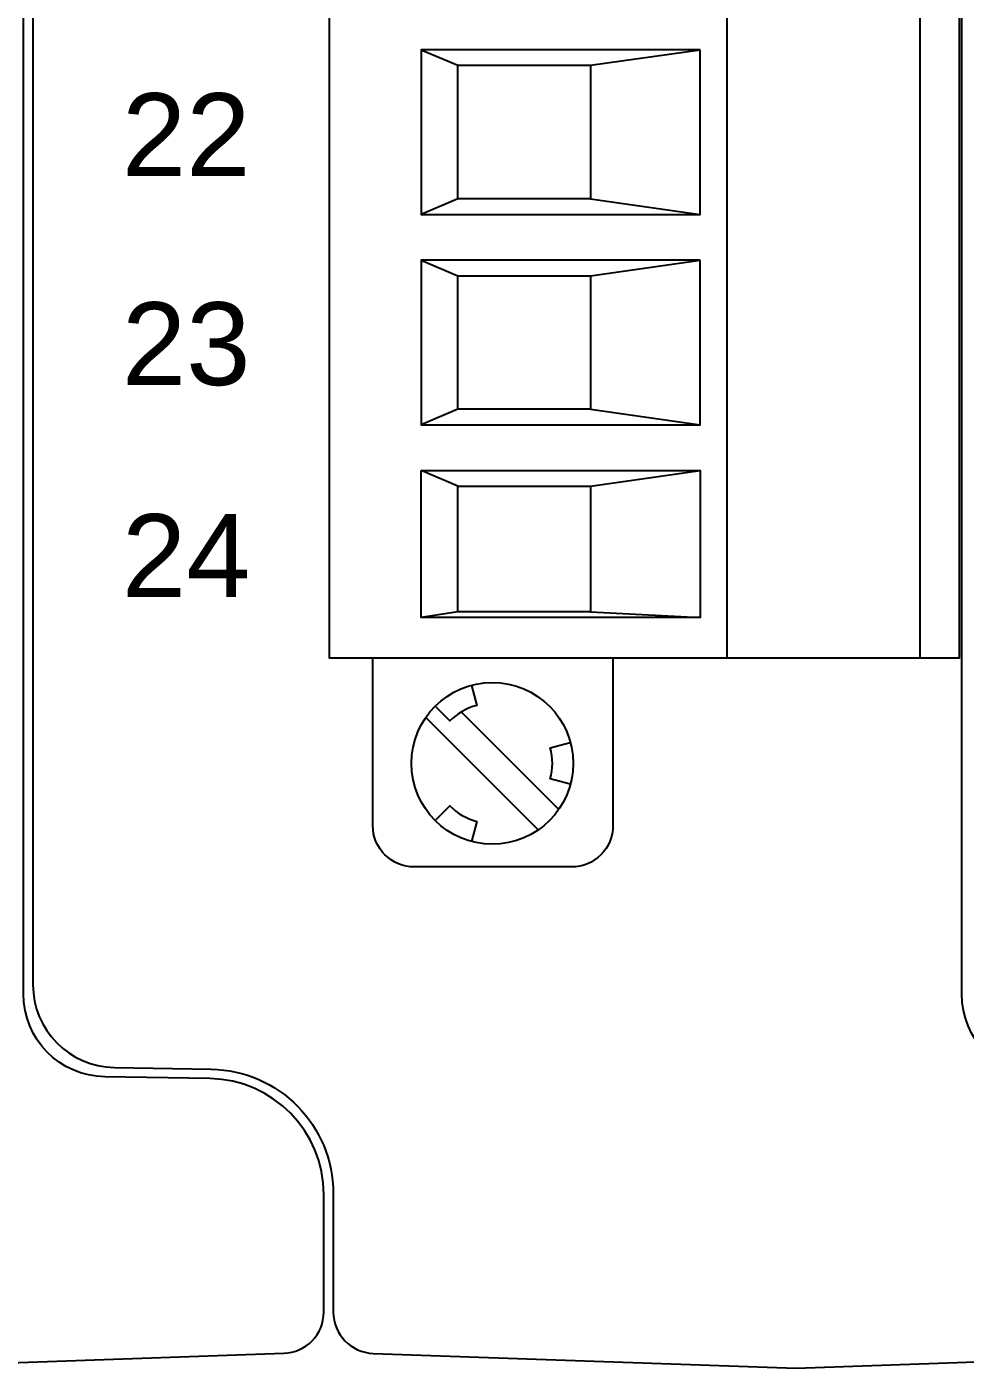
# Model space of a CAD drawing. Extents: x 1 to 47, y 1 to 35.
# Drawn here: x 37.599 to 38.491, y 9.779 to 11.054 of the extents above; entities that cross this region are included whole.
import ezdxf

# ---------------------------------------------------------------- set-up
doc = ezdxf.new("R2010")
doc.units = 0
doc.header["$MEASUREMENT"] = 0
for name, color, linetype in [('9_03__2__42_UNIVERSAL_BINA', 7, 'CONTINUOUS'), ('9_04__3__63_UNIVERSAL_BINA', 7, 'CONTINUOUS'), ('9_05__4__84_UNIVERSAL_BINA', 7, 'CONTINUOUS'), ('9_06__5__21_UNIVERSAL_BINA', 7, 'CONTINUOUS'), ('9_07__6__21_UNIVERSAL_BINA', 7, 'CONTINUOUS'), ('9_08__7__21_UNIVERSAL_BINA', 7, 'CONTINUOUS'), ('9_09__8__42_UNIVERSAL_BINA', 7, 'CONTINUOUS'), ('9_10__9__42_UNIVERSAL_BINA', 7, 'CONTINUOUS'), ('9_11__A__63_UNIVERSAL_BINA', 7, 'CONTINUOUS'), ('9_13__C__24_ELECTROMECHANI', 7, 'CONTINUOUS'), ('9_14__D__36_ELECTROMECHANI', 7, 'CONTINUOUS'), ('9_15__E__48_ELECTROMECHANI', 7, 'CONTINUOUS')]:
    doc.layers.add(name, color=color, linetype=linetype)
doc.styles.add('ARIAL', font='arial.ttf')

msp = doc.modelspace()

# ---------------------------------------------------------------- linework, layer by layer
at = {"layer": '9_03__2__42_UNIVERSAL_BINA'}
for points in [[(37.6045, 16.6987), (37.6045, 10.1436, 0.409111), (37.6819, 10.0649), (37.7739, 10.0633, -0.409111), (37.89, 9.9452), (37.89, 9.8325, 0.404026), (37.928, 9.7932), (38.33, 9.7791), (38.735, 9.7933, 0.404026), (38.773, 9.8326), (38.773, 9.9441, 0.409111), (38.6646, 10.0543), (38.5649, 10.056, -0.409111), (38.4875, 10.1348), (38.4875, 16.7075, -0.409111)], [(38.1559, 10.4539), (38.1559, 10.2948, -0.414214), (38.1166, 10.2555), (37.967, 10.2555, -0.414214), (37.9276, 10.2948), (37.9276, 10.4539)], [(38.0213, 10.428), (38.0264, 10.409, 0.131652), (38.0008, 10.3942), (37.9869, 10.4082)], [(38.1153, 10.334), (38.0963, 10.3391, 0.131652), (38.0963, 10.3687), (38.1153, 10.3737)], [(37.9869, 10.2996), (38.0008, 10.3135, 0.131652), (38.0264, 10.2987), (38.0213, 10.2797)]]:
    msp.add_lwpolyline(points, format="xyb", dxfattribs=at)
for points in [[(38.4849, 12.0539), (38.4849, 10.4539), (37.8865, 10.4539), (37.8865, 12.0539)], [(38.2388, 11.0321), (37.9737, 11.0321), (37.9737, 10.8756), (38.2388, 10.8756)], [(38.0085, 11.0173), (38.1345, 11.0173), (38.1345, 10.8905), (38.0085, 10.8905)], [(38.2388, 10.8321), (37.9737, 10.8321), (37.9737, 10.6756), (38.2388, 10.6756)], [(38.0085, 10.8173), (38.1345, 10.8173), (38.1345, 10.6905), (38.0085, 10.6905)], [(37.9737, 10.6321), (38.2388, 10.6321), (38.2388, 10.4925), (37.9737, 10.4925)], [(38.0085, 10.6173), (38.1345, 10.6173), (38.1345, 10.4978), (38.0085, 10.4978)]]:
    msp.add_lwpolyline(points, close=True, dxfattribs=at)
for points in [[(38.2644, 10.4539), (38.2644, 12.0539)], [(38.4476, 12.0539), (38.4476, 10.4539)], [(37.9737, 11.0321), (38.0085, 11.0173)], [(38.1345, 11.0173), (38.2388, 11.0321)], [(38.0085, 10.8905), (37.9737, 10.8756)], [(38.1345, 10.8905), (38.2388, 10.8756)], [(37.9737, 10.8321), (38.0085, 10.8173)], [(38.1345, 10.8173), (38.2388, 10.8321)], [(38.0085, 10.6905), (37.9737, 10.6756)], [(38.1345, 10.6905), (38.2388, 10.6756)], [(38.0085, 10.6173), (37.9737, 10.6321)], [(38.1345, 10.6173), (38.2388, 10.6321)], [(38.0085, 10.4978), (37.9737, 10.4925)], [(38.1345, 10.4978), (38.2388, 10.4925)], [(38.0117, 10.4028), (38.1043, 10.3102)], [(38.0848, 10.2907), (37.978, 10.3975)]]:
    msp.add_lwpolyline(points, dxfattribs=at)
msp.add_circle((38.0412, 10.3539), 0.0768, dxfattribs=at)
at = {"layer": '9_04__3__63_UNIVERSAL_BINA'}
for points in [[(36.7125, 16.6987), (36.7125, 10.1436, 0.409111), (36.7899, 10.0649), (36.8819, 10.0633, -0.409111), (36.998, 9.9452), (36.998, 9.8325, 0.404026), (37.036, 9.7932), (37.438, 9.7791), (37.843, 9.7933, 0.404026), (37.881, 9.8326), (37.881, 9.9441, 0.409111), (37.7726, 10.0543), (37.6729, 10.056, -0.409111), (37.5955, 10.1348), (37.5955, 16.7075, -0.409111)], [(37.6045, 16.6987), (37.6045, 10.1436, 0.409111), (37.6819, 10.0649), (37.7739, 10.0633, -0.409111), (37.89, 9.9452), (37.89, 9.8325, 0.404026), (37.928, 9.7932), (38.33, 9.7791), (38.735, 9.7933, 0.404026), (38.773, 9.8326), (38.773, 9.9441, 0.409111), (38.6646, 10.0543), (38.5649, 10.056, -0.409111), (38.4875, 10.1348), (38.4875, 16.7075, -0.409111)], [(38.1559, 10.4539), (38.1559, 10.2948, -0.414214), (38.1166, 10.2555), (37.967, 10.2555, -0.414214), (37.9276, 10.2948), (37.9276, 10.4539)], [(38.0213, 10.428), (38.0264, 10.409, 0.131652), (38.0008, 10.3942), (37.9869, 10.4082)], [(38.1153, 10.334), (38.0963, 10.3391, 0.131652), (38.0963, 10.3687), (38.1153, 10.3737)], [(37.9869, 10.2996), (38.0008, 10.3135, 0.131652), (38.0264, 10.2987), (38.0213, 10.2797)]]:
    msp.add_lwpolyline(points, format="xyb", dxfattribs=at)
for points in [[(38.4849, 12.0539), (38.4849, 10.4539), (37.8865, 10.4539), (37.8865, 12.0539)], [(38.2388, 11.0321), (37.9737, 11.0321), (37.9737, 10.8756), (38.2388, 10.8756)], [(38.0085, 11.0173), (38.1345, 11.0173), (38.1345, 10.8905), (38.0085, 10.8905)], [(38.2388, 10.8321), (37.9737, 10.8321), (37.9737, 10.6756), (38.2388, 10.6756)], [(38.0085, 10.8173), (38.1345, 10.8173), (38.1345, 10.6905), (38.0085, 10.6905)], [(37.9737, 10.6321), (38.2388, 10.6321), (38.2388, 10.4925), (37.9737, 10.4925)], [(38.0085, 10.6173), (38.1345, 10.6173), (38.1345, 10.4978), (38.0085, 10.4978)]]:
    msp.add_lwpolyline(points, close=True, dxfattribs=at)
for points in [[(38.2644, 10.4539), (38.2644, 12.0539)], [(38.4476, 12.0539), (38.4476, 10.4539)], [(37.9737, 11.0321), (38.0085, 11.0173)], [(38.1345, 11.0173), (38.2388, 11.0321)], [(38.0085, 10.8905), (37.9737, 10.8756)], [(38.1345, 10.8905), (38.2388, 10.8756)], [(37.9737, 10.8321), (38.0085, 10.8173)], [(38.1345, 10.8173), (38.2388, 10.8321)], [(38.0085, 10.6905), (37.9737, 10.6756)], [(38.1345, 10.6905), (38.2388, 10.6756)], [(38.0085, 10.6173), (37.9737, 10.6321)], [(38.1345, 10.6173), (38.2388, 10.6321)], [(38.0085, 10.4978), (37.9737, 10.4925)], [(38.1345, 10.4978), (38.2388, 10.4925)], [(38.0117, 10.4028), (38.1043, 10.3102)], [(38.0848, 10.2907), (37.978, 10.3975)]]:
    msp.add_lwpolyline(points, dxfattribs=at)
msp.add_circle((38.0412, 10.3539), 0.0768, dxfattribs=at)
at = {"layer": '9_05__4__84_UNIVERSAL_BINA'}
for points in [[(36.7125, 16.6987), (36.7125, 10.1436, 0.409111), (36.7899, 10.0649), (36.8819, 10.0633, -0.409111), (36.998, 9.9452), (36.998, 9.8325, 0.404026), (37.036, 9.7932), (37.438, 9.7791), (37.843, 9.7933, 0.404026), (37.881, 9.8326), (37.881, 9.9441, 0.409111), (37.7726, 10.0543), (37.6729, 10.056, -0.409111), (37.5955, 10.1348), (37.5955, 16.7075, -0.409111)], [(37.6045, 16.6987), (37.6045, 10.1436, 0.409111), (37.6819, 10.0649), (37.7739, 10.0633, -0.409111), (37.89, 9.9452), (37.89, 9.8325, 0.404026), (37.928, 9.7932), (38.33, 9.7791), (38.735, 9.7933, 0.404026), (38.773, 9.8326), (38.773, 9.9441, 0.409111), (38.6646, 10.0543), (38.5649, 10.056, -0.409111), (38.4875, 10.1348), (38.4875, 16.7075, -0.409111)], [(38.1559, 10.4539), (38.1559, 10.2948, -0.414214), (38.1166, 10.2555), (37.967, 10.2555, -0.414214), (37.9276, 10.2948), (37.9276, 10.4539)], [(38.0213, 10.428), (38.0264, 10.409, 0.131652), (38.0008, 10.3942), (37.9869, 10.4082)], [(38.1153, 10.334), (38.0963, 10.3391, 0.131652), (38.0963, 10.3687), (38.1153, 10.3737)], [(37.9869, 10.2996), (38.0008, 10.3135, 0.131652), (38.0264, 10.2987), (38.0213, 10.2797)]]:
    msp.add_lwpolyline(points, format="xyb", dxfattribs=at)
for points in [[(38.4849, 12.0539), (38.4849, 10.4539), (37.8865, 10.4539), (37.8865, 12.0539)], [(38.2388, 11.0321), (37.9737, 11.0321), (37.9737, 10.8756), (38.2388, 10.8756)], [(38.0085, 11.0173), (38.1345, 11.0173), (38.1345, 10.8905), (38.0085, 10.8905)], [(38.2388, 10.8321), (37.9737, 10.8321), (37.9737, 10.6756), (38.2388, 10.6756)], [(38.0085, 10.8173), (38.1345, 10.8173), (38.1345, 10.6905), (38.0085, 10.6905)], [(37.9737, 10.6321), (38.2388, 10.6321), (38.2388, 10.4925), (37.9737, 10.4925)], [(38.0085, 10.6173), (38.1345, 10.6173), (38.1345, 10.4978), (38.0085, 10.4978)]]:
    msp.add_lwpolyline(points, close=True, dxfattribs=at)
for points in [[(38.2644, 10.4539), (38.2644, 12.0539)], [(38.4476, 12.0539), (38.4476, 10.4539)], [(37.9737, 11.0321), (38.0085, 11.0173)], [(38.1345, 11.0173), (38.2388, 11.0321)], [(38.0085, 10.8905), (37.9737, 10.8756)], [(38.1345, 10.8905), (38.2388, 10.8756)], [(37.9737, 10.8321), (38.0085, 10.8173)], [(38.1345, 10.8173), (38.2388, 10.8321)], [(38.0085, 10.6905), (37.9737, 10.6756)], [(38.1345, 10.6905), (38.2388, 10.6756)], [(38.0085, 10.6173), (37.9737, 10.6321)], [(38.1345, 10.6173), (38.2388, 10.6321)], [(38.0085, 10.4978), (37.9737, 10.4925)], [(38.1345, 10.4978), (38.2388, 10.4925)], [(38.0117, 10.4028), (38.1043, 10.3102)], [(38.0848, 10.2907), (37.978, 10.3975)]]:
    msp.add_lwpolyline(points, dxfattribs=at)
msp.add_circle((38.0412, 10.3539), 0.0768, dxfattribs=at)
at = {"layer": '9_06__5__21_UNIVERSAL_BINA'}
for points in [[(37.6045, 16.6987), (37.6045, 10.1436, 0.409111), (37.6819, 10.0649), (37.7739, 10.0633, -0.409111), (37.89, 9.9452), (37.89, 9.8325, 0.404026), (37.928, 9.7932), (38.33, 9.7791), (38.735, 9.7933, 0.404026), (38.773, 9.8326), (38.773, 9.9441, 0.409111), (38.6646, 10.0543), (38.5649, 10.056, -0.409111), (38.4875, 10.1348), (38.4875, 16.7075, -0.409111)], [(38.1559, 10.4539), (38.1559, 10.2948, -0.414214), (38.1166, 10.2555), (37.967, 10.2555, -0.414214), (37.9276, 10.2948), (37.9276, 10.4539)], [(38.0213, 10.428), (38.0264, 10.409, 0.131652), (38.0008, 10.3942), (37.9869, 10.4082)], [(38.1153, 10.334), (38.0963, 10.3391, 0.131652), (38.0963, 10.3687), (38.1153, 10.3737)], [(37.9869, 10.2996), (38.0008, 10.3135, 0.131652), (38.0264, 10.2987), (38.0213, 10.2797)]]:
    msp.add_lwpolyline(points, format="xyb", dxfattribs=at)
for points in [[(38.4849, 12.0539), (38.4849, 10.4539), (37.8865, 10.4539), (37.8865, 12.0539)], [(38.2388, 11.0321), (37.9737, 11.0321), (37.9737, 10.8756), (38.2388, 10.8756)], [(38.0085, 11.0173), (38.1345, 11.0173), (38.1345, 10.8905), (38.0085, 10.8905)], [(38.2388, 10.8321), (37.9737, 10.8321), (37.9737, 10.6756), (38.2388, 10.6756)], [(38.0085, 10.8173), (38.1345, 10.8173), (38.1345, 10.6905), (38.0085, 10.6905)], [(37.9737, 10.6321), (38.2388, 10.6321), (38.2388, 10.4925), (37.9737, 10.4925)], [(38.0085, 10.6173), (38.1345, 10.6173), (38.1345, 10.4978), (38.0085, 10.4978)]]:
    msp.add_lwpolyline(points, close=True, dxfattribs=at)
for points in [[(38.2644, 10.4539), (38.2644, 12.0539)], [(38.4476, 12.0539), (38.4476, 10.4539)], [(37.9737, 11.0321), (38.0085, 11.0173)], [(38.1345, 11.0173), (38.2388, 11.0321)], [(38.0085, 10.8905), (37.9737, 10.8756)], [(38.1345, 10.8905), (38.2388, 10.8756)], [(37.9737, 10.8321), (38.0085, 10.8173)], [(38.1345, 10.8173), (38.2388, 10.8321)], [(38.0085, 10.6905), (37.9737, 10.6756)], [(38.1345, 10.6905), (38.2388, 10.6756)], [(38.0085, 10.6173), (37.9737, 10.6321)], [(38.1345, 10.6173), (38.2388, 10.6321)], [(38.0085, 10.4978), (37.9737, 10.4925)], [(38.1345, 10.4978), (38.2388, 10.4925)], [(38.0117, 10.4028), (38.1043, 10.3102)], [(38.0848, 10.2907), (37.978, 10.3975)]]:
    msp.add_lwpolyline(points, dxfattribs=at)
msp.add_circle((38.0412, 10.3539), 0.0768, dxfattribs=at)
at = {"layer": '9_07__6__21_UNIVERSAL_BINA'}
for points in [[(36.7125, 16.6987), (36.7125, 10.1436, 0.409111), (36.7899, 10.0649), (36.8819, 10.0633, -0.409111), (36.998, 9.9452), (36.998, 9.8325, 0.404026), (37.036, 9.7932), (37.438, 9.7791), (37.843, 9.7933, 0.404026), (37.881, 9.8326), (37.881, 9.9441, 0.409111), (37.7726, 10.0543), (37.6729, 10.056, -0.409111), (37.5955, 10.1348), (37.5955, 16.7075, -0.409111)], [(37.6045, 16.6987), (37.6045, 10.1436, 0.409111), (37.6819, 10.0649), (37.7739, 10.0633, -0.409111), (37.89, 9.9452), (37.89, 9.8325, 0.404026), (37.928, 9.7932), (38.33, 9.7791), (38.735, 9.7933, 0.404026), (38.773, 9.8326), (38.773, 9.9441, 0.409111), (38.6646, 10.0543), (38.5649, 10.056, -0.409111), (38.4875, 10.1348), (38.4875, 16.7075, -0.409111)], [(38.1559, 10.4539), (38.1559, 10.2948, -0.414214), (38.1166, 10.2555), (37.967, 10.2555, -0.414214), (37.9276, 10.2948), (37.9276, 10.4539)], [(38.0213, 10.428), (38.0264, 10.409, 0.131652), (38.0008, 10.3942), (37.9869, 10.4082)], [(38.1153, 10.334), (38.0963, 10.3391, 0.131652), (38.0963, 10.3687), (38.1153, 10.3737)], [(37.9869, 10.2996), (38.0008, 10.3135, 0.131652), (38.0264, 10.2987), (38.0213, 10.2797)]]:
    msp.add_lwpolyline(points, format="xyb", dxfattribs=at)
for points in [[(38.4849, 12.0539), (38.4849, 10.4539), (37.8865, 10.4539), (37.8865, 12.0539)], [(38.2388, 11.0321), (37.9737, 11.0321), (37.9737, 10.8756), (38.2388, 10.8756)], [(38.0085, 11.0173), (38.1345, 11.0173), (38.1345, 10.8905), (38.0085, 10.8905)], [(38.2388, 10.8321), (37.9737, 10.8321), (37.9737, 10.6756), (38.2388, 10.6756)], [(38.0085, 10.8173), (38.1345, 10.8173), (38.1345, 10.6905), (38.0085, 10.6905)], [(37.9737, 10.6321), (38.2388, 10.6321), (38.2388, 10.4925), (37.9737, 10.4925)], [(38.0085, 10.6173), (38.1345, 10.6173), (38.1345, 10.4978), (38.0085, 10.4978)]]:
    msp.add_lwpolyline(points, close=True, dxfattribs=at)
for points in [[(38.2644, 10.4539), (38.2644, 12.0539)], [(38.4476, 12.0539), (38.4476, 10.4539)], [(37.9737, 11.0321), (38.0085, 11.0173)], [(38.1345, 11.0173), (38.2388, 11.0321)], [(38.0085, 10.8905), (37.9737, 10.8756)], [(38.1345, 10.8905), (38.2388, 10.8756)], [(37.9737, 10.8321), (38.0085, 10.8173)], [(38.1345, 10.8173), (38.2388, 10.8321)], [(38.0085, 10.6905), (37.9737, 10.6756)], [(38.1345, 10.6905), (38.2388, 10.6756)], [(38.0085, 10.6173), (37.9737, 10.6321)], [(38.1345, 10.6173), (38.2388, 10.6321)], [(38.0085, 10.4978), (37.9737, 10.4925)], [(38.1345, 10.4978), (38.2388, 10.4925)], [(38.0117, 10.4028), (38.1043, 10.3102)], [(38.0848, 10.2907), (37.978, 10.3975)]]:
    msp.add_lwpolyline(points, dxfattribs=at)
msp.add_circle((38.0412, 10.3539), 0.0768, dxfattribs=at)
at = {"layer": '9_08__7__21_UNIVERSAL_BINA'}
for points in [[(36.7125, 16.6987), (36.7125, 10.1436, 0.409111), (36.7899, 10.0649), (36.8819, 10.0633, -0.409111), (36.998, 9.9452), (36.998, 9.8325, 0.404026), (37.036, 9.7932), (37.438, 9.7791), (37.843, 9.7933, 0.404026), (37.881, 9.8326), (37.881, 9.9441, 0.409111), (37.7726, 10.0543), (37.6729, 10.056, -0.409111), (37.5955, 10.1348), (37.5955, 16.7075, -0.409111)], [(37.6045, 16.6987), (37.6045, 10.1436, 0.409111), (37.6819, 10.0649), (37.7739, 10.0633, -0.409111), (37.89, 9.9452), (37.89, 9.8325, 0.404026), (37.928, 9.7932), (38.33, 9.7791), (38.735, 9.7933, 0.404026), (38.773, 9.8326), (38.773, 9.9441, 0.409111), (38.6646, 10.0543), (38.5649, 10.056, -0.409111), (38.4875, 10.1348), (38.4875, 16.7075, -0.409111)], [(38.1559, 10.4539), (38.1559, 10.2948, -0.414214), (38.1166, 10.2555), (37.967, 10.2555, -0.414214), (37.9276, 10.2948), (37.9276, 10.4539)], [(38.0213, 10.428), (38.0264, 10.409, 0.131652), (38.0008, 10.3942), (37.9869, 10.4082)], [(38.1153, 10.334), (38.0963, 10.3391, 0.131652), (38.0963, 10.3687), (38.1153, 10.3737)], [(37.9869, 10.2996), (38.0008, 10.3135, 0.131652), (38.0264, 10.2987), (38.0213, 10.2797)]]:
    msp.add_lwpolyline(points, format="xyb", dxfattribs=at)
for points in [[(38.4849, 12.0539), (38.4849, 10.4539), (37.8865, 10.4539), (37.8865, 12.0539)], [(38.2388, 11.0321), (37.9737, 11.0321), (37.9737, 10.8756), (38.2388, 10.8756)], [(38.0085, 11.0173), (38.1345, 11.0173), (38.1345, 10.8905), (38.0085, 10.8905)], [(38.2388, 10.8321), (37.9737, 10.8321), (37.9737, 10.6756), (38.2388, 10.6756)], [(38.0085, 10.8173), (38.1345, 10.8173), (38.1345, 10.6905), (38.0085, 10.6905)], [(37.9737, 10.6321), (38.2388, 10.6321), (38.2388, 10.4925), (37.9737, 10.4925)], [(38.0085, 10.6173), (38.1345, 10.6173), (38.1345, 10.4978), (38.0085, 10.4978)]]:
    msp.add_lwpolyline(points, close=True, dxfattribs=at)
for points in [[(38.2644, 10.4539), (38.2644, 12.0539)], [(38.4476, 12.0539), (38.4476, 10.4539)], [(37.9737, 11.0321), (38.0085, 11.0173)], [(38.1345, 11.0173), (38.2388, 11.0321)], [(38.0085, 10.8905), (37.9737, 10.8756)], [(38.1345, 10.8905), (38.2388, 10.8756)], [(37.9737, 10.8321), (38.0085, 10.8173)], [(38.1345, 10.8173), (38.2388, 10.8321)], [(38.0085, 10.6905), (37.9737, 10.6756)], [(38.1345, 10.6905), (38.2388, 10.6756)], [(38.0085, 10.6173), (37.9737, 10.6321)], [(38.1345, 10.6173), (38.2388, 10.6321)], [(38.0085, 10.4978), (37.9737, 10.4925)], [(38.1345, 10.4978), (38.2388, 10.4925)], [(38.0117, 10.4028), (38.1043, 10.3102)], [(38.0848, 10.2907), (37.978, 10.3975)]]:
    msp.add_lwpolyline(points, dxfattribs=at)
msp.add_circle((38.0412, 10.3539), 0.0768, dxfattribs=at)
at = {"layer": '9_09__8__42_UNIVERSAL_BINA'}
for points in [[(36.7125, 16.6987), (36.7125, 10.1436, 0.409111), (36.7899, 10.0649), (36.8819, 10.0633, -0.409111), (36.998, 9.9452), (36.998, 9.8325, 0.404026), (37.036, 9.7932), (37.438, 9.7791), (37.843, 9.7933, 0.404026), (37.881, 9.8326), (37.881, 9.9441, 0.409111), (37.7726, 10.0543), (37.6729, 10.056, -0.409111), (37.5955, 10.1348), (37.5955, 16.7075, -0.409111)], [(37.6045, 16.6987), (37.6045, 10.1436, 0.409111), (37.6819, 10.0649), (37.7739, 10.0633, -0.409111), (37.89, 9.9452), (37.89, 9.8325, 0.404026), (37.928, 9.7932), (38.33, 9.7791), (38.735, 9.7933, 0.404026), (38.773, 9.8326), (38.773, 9.9441, 0.409111), (38.6646, 10.0543), (38.5649, 10.056, -0.409111), (38.4875, 10.1348), (38.4875, 16.7075, -0.409111)], [(38.1559, 10.4539), (38.1559, 10.2948, -0.414214), (38.1166, 10.2555), (37.967, 10.2555, -0.414214), (37.9276, 10.2948), (37.9276, 10.4539)], [(38.0213, 10.428), (38.0264, 10.409, 0.131652), (38.0008, 10.3942), (37.9869, 10.4082)], [(38.1153, 10.334), (38.0963, 10.3391, 0.131652), (38.0963, 10.3687), (38.1153, 10.3737)], [(37.9869, 10.2996), (38.0008, 10.3135, 0.131652), (38.0264, 10.2987), (38.0213, 10.2797)]]:
    msp.add_lwpolyline(points, format="xyb", dxfattribs=at)
for points in [[(38.4849, 12.0539), (38.4849, 10.4539), (37.8865, 10.4539), (37.8865, 12.0539)], [(38.2388, 11.0321), (37.9737, 11.0321), (37.9737, 10.8756), (38.2388, 10.8756)], [(38.0085, 11.0173), (38.1345, 11.0173), (38.1345, 10.8905), (38.0085, 10.8905)], [(38.2388, 10.8321), (37.9737, 10.8321), (37.9737, 10.6756), (38.2388, 10.6756)], [(38.0085, 10.8173), (38.1345, 10.8173), (38.1345, 10.6905), (38.0085, 10.6905)], [(37.9737, 10.6321), (38.2388, 10.6321), (38.2388, 10.4925), (37.9737, 10.4925)], [(38.0085, 10.6173), (38.1345, 10.6173), (38.1345, 10.4978), (38.0085, 10.4978)]]:
    msp.add_lwpolyline(points, close=True, dxfattribs=at)
for points in [[(38.2644, 10.4539), (38.2644, 12.0539)], [(38.4476, 12.0539), (38.4476, 10.4539)], [(37.9737, 11.0321), (38.0085, 11.0173)], [(38.1345, 11.0173), (38.2388, 11.0321)], [(38.0085, 10.8905), (37.9737, 10.8756)], [(38.1345, 10.8905), (38.2388, 10.8756)], [(37.9737, 10.8321), (38.0085, 10.8173)], [(38.1345, 10.8173), (38.2388, 10.8321)], [(38.0085, 10.6905), (37.9737, 10.6756)], [(38.1345, 10.6905), (38.2388, 10.6756)], [(38.0085, 10.6173), (37.9737, 10.6321)], [(38.1345, 10.6173), (38.2388, 10.6321)], [(38.0085, 10.4978), (37.9737, 10.4925)], [(38.1345, 10.4978), (38.2388, 10.4925)], [(38.0117, 10.4028), (38.1043, 10.3102)], [(38.0848, 10.2907), (37.978, 10.3975)]]:
    msp.add_lwpolyline(points, dxfattribs=at)
msp.add_circle((38.0412, 10.3539), 0.0768, dxfattribs=at)
at = {"layer": '9_10__9__42_UNIVERSAL_BINA'}
for points in [[(36.7125, 16.6987), (36.7125, 10.1436, 0.409111), (36.7899, 10.0649), (36.8819, 10.0633, -0.409111), (36.998, 9.9452), (36.998, 9.8325, 0.404026), (37.036, 9.7932), (37.438, 9.7791), (37.843, 9.7933, 0.404026), (37.881, 9.8326), (37.881, 9.9441, 0.409111), (37.7726, 10.0543), (37.6729, 10.056, -0.409111), (37.5955, 10.1348), (37.5955, 16.7075, -0.409111)], [(37.6045, 16.6987), (37.6045, 10.1436, 0.409111), (37.6819, 10.0649), (37.7739, 10.0633, -0.409111), (37.89, 9.9452), (37.89, 9.8325, 0.404026), (37.928, 9.7932), (38.33, 9.7791), (38.735, 9.7933, 0.404026), (38.773, 9.8326), (38.773, 9.9441, 0.409111), (38.6646, 10.0543), (38.5649, 10.056, -0.409111), (38.4875, 10.1348), (38.4875, 16.7075, -0.409111)], [(38.1559, 10.4539), (38.1559, 10.2948, -0.414214), (38.1166, 10.2555), (37.967, 10.2555, -0.414214), (37.9276, 10.2948), (37.9276, 10.4539)], [(38.0213, 10.428), (38.0264, 10.409, 0.131652), (38.0008, 10.3942), (37.9869, 10.4082)], [(38.1153, 10.334), (38.0963, 10.3391, 0.131652), (38.0963, 10.3687), (38.1153, 10.3737)], [(37.9869, 10.2996), (38.0008, 10.3135, 0.131652), (38.0264, 10.2987), (38.0213, 10.2797)]]:
    msp.add_lwpolyline(points, format="xyb", dxfattribs=at)
for points in [[(38.4849, 12.0539), (38.4849, 10.4539), (37.8865, 10.4539), (37.8865, 12.0539)], [(38.2388, 11.0321), (37.9737, 11.0321), (37.9737, 10.8756), (38.2388, 10.8756)], [(38.0085, 11.0173), (38.1345, 11.0173), (38.1345, 10.8905), (38.0085, 10.8905)], [(38.2388, 10.8321), (37.9737, 10.8321), (37.9737, 10.6756), (38.2388, 10.6756)], [(38.0085, 10.8173), (38.1345, 10.8173), (38.1345, 10.6905), (38.0085, 10.6905)], [(37.9737, 10.6321), (38.2388, 10.6321), (38.2388, 10.4925), (37.9737, 10.4925)], [(38.0085, 10.6173), (38.1345, 10.6173), (38.1345, 10.4978), (38.0085, 10.4978)]]:
    msp.add_lwpolyline(points, close=True, dxfattribs=at)
for points in [[(38.2644, 10.4539), (38.2644, 12.0539)], [(38.4476, 12.0539), (38.4476, 10.4539)], [(37.9737, 11.0321), (38.0085, 11.0173)], [(38.1345, 11.0173), (38.2388, 11.0321)], [(38.0085, 10.8905), (37.9737, 10.8756)], [(38.1345, 10.8905), (38.2388, 10.8756)], [(37.9737, 10.8321), (38.0085, 10.8173)], [(38.1345, 10.8173), (38.2388, 10.8321)], [(38.0085, 10.6905), (37.9737, 10.6756)], [(38.1345, 10.6905), (38.2388, 10.6756)], [(38.0085, 10.6173), (37.9737, 10.6321)], [(38.1345, 10.6173), (38.2388, 10.6321)], [(38.0085, 10.4978), (37.9737, 10.4925)], [(38.1345, 10.4978), (38.2388, 10.4925)], [(38.0117, 10.4028), (38.1043, 10.3102)], [(38.0848, 10.2907), (37.978, 10.3975)]]:
    msp.add_lwpolyline(points, dxfattribs=at)
msp.add_circle((38.0412, 10.3539), 0.0768, dxfattribs=at)
at = {"layer": '9_11__A__63_UNIVERSAL_BINA'}
for points in [[(36.7125, 16.6987), (36.7125, 10.1436, 0.409111), (36.7899, 10.0649), (36.8819, 10.0633, -0.409111), (36.998, 9.9452), (36.998, 9.8325, 0.404026), (37.036, 9.7932), (37.438, 9.7791), (37.843, 9.7933, 0.404026), (37.881, 9.8326), (37.881, 9.9441, 0.409111), (37.7726, 10.0543), (37.6729, 10.056, -0.409111), (37.5955, 10.1348), (37.5955, 16.7075, -0.409111)], [(37.6045, 16.6987), (37.6045, 10.1436, 0.409111), (37.6819, 10.0649), (37.7739, 10.0633, -0.409111), (37.89, 9.9452), (37.89, 9.8325, 0.404026), (37.928, 9.7932), (38.33, 9.7791), (38.735, 9.7933, 0.404026), (38.773, 9.8326), (38.773, 9.9441, 0.409111), (38.6646, 10.0543), (38.5649, 10.056, -0.409111), (38.4875, 10.1348), (38.4875, 16.7075, -0.409111)], [(38.1559, 10.4539), (38.1559, 10.2948, -0.414214), (38.1166, 10.2555), (37.967, 10.2555, -0.414214), (37.9276, 10.2948), (37.9276, 10.4539)], [(38.0213, 10.428), (38.0264, 10.409, 0.131652), (38.0008, 10.3942), (37.9869, 10.4082)], [(38.1153, 10.334), (38.0963, 10.3391, 0.131652), (38.0963, 10.3687), (38.1153, 10.3737)], [(37.9869, 10.2996), (38.0008, 10.3135, 0.131652), (38.0264, 10.2987), (38.0213, 10.2797)]]:
    msp.add_lwpolyline(points, format="xyb", dxfattribs=at)
for points in [[(38.4849, 12.0539), (38.4849, 10.4539), (37.8865, 10.4539), (37.8865, 12.0539)], [(38.2388, 11.0321), (37.9737, 11.0321), (37.9737, 10.8756), (38.2388, 10.8756)], [(38.0085, 11.0173), (38.1345, 11.0173), (38.1345, 10.8905), (38.0085, 10.8905)], [(38.2388, 10.8321), (37.9737, 10.8321), (37.9737, 10.6756), (38.2388, 10.6756)], [(38.0085, 10.8173), (38.1345, 10.8173), (38.1345, 10.6905), (38.0085, 10.6905)], [(37.9737, 10.6321), (38.2388, 10.6321), (38.2388, 10.4925), (37.9737, 10.4925)], [(38.0085, 10.6173), (38.1345, 10.6173), (38.1345, 10.4978), (38.0085, 10.4978)]]:
    msp.add_lwpolyline(points, close=True, dxfattribs=at)
for points in [[(38.2644, 10.4539), (38.2644, 12.0539)], [(38.4476, 12.0539), (38.4476, 10.4539)], [(37.9737, 11.0321), (38.0085, 11.0173)], [(38.1345, 11.0173), (38.2388, 11.0321)], [(38.0085, 10.8905), (37.9737, 10.8756)], [(38.1345, 10.8905), (38.2388, 10.8756)], [(37.9737, 10.8321), (38.0085, 10.8173)], [(38.1345, 10.8173), (38.2388, 10.8321)], [(38.0085, 10.6905), (37.9737, 10.6756)], [(38.1345, 10.6905), (38.2388, 10.6756)], [(38.0085, 10.6173), (37.9737, 10.6321)], [(38.1345, 10.6173), (38.2388, 10.6321)], [(38.0085, 10.4978), (37.9737, 10.4925)], [(38.1345, 10.4978), (38.2388, 10.4925)], [(38.0117, 10.4028), (38.1043, 10.3102)], [(38.0848, 10.2907), (37.978, 10.3975)]]:
    msp.add_lwpolyline(points, dxfattribs=at)
msp.add_circle((38.0412, 10.3539), 0.0768, dxfattribs=at)
at = {"layer": '9_13__C__24_ELECTROMECHANI'}
for points in [[(37.6045, 16.6987), (37.6045, 10.1436, 0.409111), (37.6819, 10.0649), (37.7739, 10.0633, -0.409111), (37.89, 9.9452), (37.89, 9.8325, 0.404026), (37.928, 9.7932), (38.33, 9.7791), (38.735, 9.7933, 0.404026), (38.773, 9.8326), (38.773, 9.9441, 0.409111), (38.6646, 10.0543), (38.5649, 10.056, -0.409111), (38.4875, 10.1348), (38.4875, 16.7075, -0.409111)], [(38.1559, 10.4539), (38.1559, 10.2948, -0.414214), (38.1166, 10.2555), (37.967, 10.2555, -0.414214), (37.9276, 10.2948), (37.9276, 10.4539)], [(38.0213, 10.428), (38.0264, 10.409, 0.131652), (38.0008, 10.3942), (37.9869, 10.4082)], [(38.1153, 10.334), (38.0963, 10.3391, 0.131652), (38.0963, 10.3687), (38.1153, 10.3737)], [(37.9869, 10.2996), (38.0008, 10.3135, 0.131652), (38.0264, 10.2987), (38.0213, 10.2797)]]:
    msp.add_lwpolyline(points, format="xyb", dxfattribs=at)
for points in [[(38.4849, 12.0539), (38.4849, 10.4539), (37.8865, 10.4539), (37.8865, 12.0539)], [(38.2388, 11.0321), (37.9737, 11.0321), (37.9737, 10.8756), (38.2388, 10.8756)], [(38.0085, 11.0173), (38.1345, 11.0173), (38.1345, 10.8905), (38.0085, 10.8905)], [(38.2388, 10.8321), (37.9737, 10.8321), (37.9737, 10.6756), (38.2388, 10.6756)], [(38.0085, 10.8173), (38.1345, 10.8173), (38.1345, 10.6905), (38.0085, 10.6905)], [(37.9737, 10.6321), (38.2388, 10.6321), (38.2388, 10.4925), (37.9737, 10.4925)], [(38.0085, 10.6173), (38.1345, 10.6173), (38.1345, 10.4978), (38.0085, 10.4978)]]:
    msp.add_lwpolyline(points, close=True, dxfattribs=at)
for points in [[(38.2644, 10.4539), (38.2644, 12.0539)], [(38.4476, 12.0539), (38.4476, 10.4539)], [(37.9737, 11.0321), (38.0085, 11.0173)], [(38.1345, 11.0173), (38.2388, 11.0321)], [(38.0085, 10.8905), (37.9737, 10.8756)], [(38.1345, 10.8905), (38.2388, 10.8756)], [(37.9737, 10.8321), (38.0085, 10.8173)], [(38.1345, 10.8173), (38.2388, 10.8321)], [(38.0085, 10.6905), (37.9737, 10.6756)], [(38.1345, 10.6905), (38.2388, 10.6756)], [(38.0085, 10.6173), (37.9737, 10.6321)], [(38.1345, 10.6173), (38.2388, 10.6321)], [(38.0085, 10.4978), (37.9737, 10.4925)], [(38.1345, 10.4978), (38.2388, 10.4925)], [(38.0117, 10.4028), (38.1043, 10.3102)], [(38.0848, 10.2907), (37.978, 10.3975)]]:
    msp.add_lwpolyline(points, dxfattribs=at)
msp.add_circle((38.0412, 10.3539), 0.0768, dxfattribs=at)
at = {"layer": '9_14__D__36_ELECTROMECHANI'}
for points in [[(36.7125, 16.6987), (36.7125, 10.1436, 0.409111), (36.7899, 10.0649), (36.8819, 10.0633, -0.409111), (36.998, 9.9452), (36.998, 9.8325, 0.404026), (37.036, 9.7932), (37.438, 9.7791), (37.843, 9.7933, 0.404026), (37.881, 9.8326), (37.881, 9.9441, 0.409111), (37.7726, 10.0543), (37.6729, 10.056, -0.409111), (37.5955, 10.1348), (37.5955, 16.7075, -0.409111)], [(37.6045, 16.6987), (37.6045, 10.1436, 0.409111), (37.6819, 10.0649), (37.7739, 10.0633, -0.409111), (37.89, 9.9452), (37.89, 9.8325, 0.404026), (37.928, 9.7932), (38.33, 9.7791), (38.735, 9.7933, 0.404026), (38.773, 9.8326), (38.773, 9.9441, 0.409111), (38.6646, 10.0543), (38.5649, 10.056, -0.409111), (38.4875, 10.1348), (38.4875, 16.7075, -0.409111)], [(38.1559, 10.4539), (38.1559, 10.2948, -0.414214), (38.1166, 10.2555), (37.967, 10.2555, -0.414214), (37.9276, 10.2948), (37.9276, 10.4539)], [(38.0213, 10.428), (38.0264, 10.409, 0.131652), (38.0008, 10.3942), (37.9869, 10.4082)], [(38.1153, 10.334), (38.0963, 10.3391, 0.131652), (38.0963, 10.3687), (38.1153, 10.3737)], [(37.9869, 10.2996), (38.0008, 10.3135, 0.131652), (38.0264, 10.2987), (38.0213, 10.2797)]]:
    msp.add_lwpolyline(points, format="xyb", dxfattribs=at)
for points in [[(38.4849, 12.0539), (38.4849, 10.4539), (37.8865, 10.4539), (37.8865, 12.0539)], [(38.2388, 11.0321), (37.9737, 11.0321), (37.9737, 10.8756), (38.2388, 10.8756)], [(38.0085, 11.0173), (38.1345, 11.0173), (38.1345, 10.8905), (38.0085, 10.8905)], [(38.2388, 10.8321), (37.9737, 10.8321), (37.9737, 10.6756), (38.2388, 10.6756)], [(38.0085, 10.8173), (38.1345, 10.8173), (38.1345, 10.6905), (38.0085, 10.6905)], [(37.9737, 10.6321), (38.2388, 10.6321), (38.2388, 10.4925), (37.9737, 10.4925)], [(38.0085, 10.6173), (38.1345, 10.6173), (38.1345, 10.4978), (38.0085, 10.4978)]]:
    msp.add_lwpolyline(points, close=True, dxfattribs=at)
for points in [[(38.2644, 10.4539), (38.2644, 12.0539)], [(38.4476, 12.0539), (38.4476, 10.4539)], [(37.9737, 11.0321), (38.0085, 11.0173)], [(38.1345, 11.0173), (38.2388, 11.0321)], [(38.0085, 10.8905), (37.9737, 10.8756)], [(38.1345, 10.8905), (38.2388, 10.8756)], [(37.9737, 10.8321), (38.0085, 10.8173)], [(38.1345, 10.8173), (38.2388, 10.8321)], [(38.0085, 10.6905), (37.9737, 10.6756)], [(38.1345, 10.6905), (38.2388, 10.6756)], [(38.0085, 10.6173), (37.9737, 10.6321)], [(38.1345, 10.6173), (38.2388, 10.6321)], [(38.0085, 10.4978), (37.9737, 10.4925)], [(38.1345, 10.4978), (38.2388, 10.4925)], [(38.0117, 10.4028), (38.1043, 10.3102)], [(38.0848, 10.2907), (37.978, 10.3975)]]:
    msp.add_lwpolyline(points, dxfattribs=at)
msp.add_circle((38.0412, 10.3539), 0.0768, dxfattribs=at)
at = {"layer": '9_15__E__48_ELECTROMECHANI'}
for points in [[(36.7125, 16.6987), (36.7125, 10.1436, 0.409111), (36.7899, 10.0649), (36.8819, 10.0633, -0.409111), (36.998, 9.9452), (36.998, 9.8325, 0.404026), (37.036, 9.7932), (37.438, 9.7791), (37.843, 9.7933, 0.404026), (37.881, 9.8326), (37.881, 9.9441, 0.409111), (37.7726, 10.0543), (37.6729, 10.056, -0.409111), (37.5955, 10.1348), (37.5955, 16.7075, -0.409111)], [(37.6045, 16.6987), (37.6045, 10.1436, 0.409111), (37.6819, 10.0649), (37.7739, 10.0633, -0.409111), (37.89, 9.9452), (37.89, 9.8325, 0.404026), (37.928, 9.7932), (38.33, 9.7791), (38.735, 9.7933, 0.404026), (38.773, 9.8326), (38.773, 9.9441, 0.409111), (38.6646, 10.0543), (38.5649, 10.056, -0.409111), (38.4875, 10.1348), (38.4875, 16.7075, -0.409111)], [(38.1559, 10.4539), (38.1559, 10.2948, -0.414214), (38.1166, 10.2555), (37.967, 10.2555, -0.414214), (37.9276, 10.2948), (37.9276, 10.4539)], [(38.0213, 10.428), (38.0264, 10.409, 0.131652), (38.0008, 10.3942), (37.9869, 10.4082)], [(38.1153, 10.334), (38.0963, 10.3391, 0.131652), (38.0963, 10.3687), (38.1153, 10.3737)], [(37.9869, 10.2996), (38.0008, 10.3135, 0.131652), (38.0264, 10.2987), (38.0213, 10.2797)]]:
    msp.add_lwpolyline(points, format="xyb", dxfattribs=at)
for points in [[(38.4849, 12.0539), (38.4849, 10.4539), (37.8865, 10.4539), (37.8865, 12.0539)], [(38.2388, 11.0321), (37.9737, 11.0321), (37.9737, 10.8756), (38.2388, 10.8756)], [(38.0085, 11.0173), (38.1345, 11.0173), (38.1345, 10.8905), (38.0085, 10.8905)], [(38.2388, 10.8321), (37.9737, 10.8321), (37.9737, 10.6756), (38.2388, 10.6756)], [(38.0085, 10.8173), (38.1345, 10.8173), (38.1345, 10.6905), (38.0085, 10.6905)], [(37.9737, 10.6321), (38.2388, 10.6321), (38.2388, 10.4925), (37.9737, 10.4925)], [(38.0085, 10.6173), (38.1345, 10.6173), (38.1345, 10.4978), (38.0085, 10.4978)]]:
    msp.add_lwpolyline(points, close=True, dxfattribs=at)
for points in [[(38.2644, 10.4539), (38.2644, 12.0539)], [(38.4476, 12.0539), (38.4476, 10.4539)], [(37.9737, 11.0321), (38.0085, 11.0173)], [(38.1345, 11.0173), (38.2388, 11.0321)], [(38.0085, 10.8905), (37.9737, 10.8756)], [(38.1345, 10.8905), (38.2388, 10.8756)], [(37.9737, 10.8321), (38.0085, 10.8173)], [(38.1345, 10.8173), (38.2388, 10.8321)], [(38.0085, 10.6905), (37.9737, 10.6756)], [(38.1345, 10.6905), (38.2388, 10.6756)], [(38.0085, 10.6173), (37.9737, 10.6321)], [(38.1345, 10.6173), (38.2388, 10.6321)], [(38.0085, 10.4978), (37.9737, 10.4925)], [(38.1345, 10.4978), (38.2388, 10.4925)], [(38.0117, 10.4028), (38.1043, 10.3102)], [(38.0848, 10.2907), (37.978, 10.3975)]]:
    msp.add_lwpolyline(points, dxfattribs=at)
msp.add_circle((38.0412, 10.3539), 0.0768, dxfattribs=at)

# ---------------------------------------------------------------- texts
at = {"layer": '9_03__2__42_UNIVERSAL_BINA', "style": 'ARIAL'}
for s, p in [('22', (37.6891, 10.9121)), ('23', (37.6891, 10.7134)), ('24', (37.6891, 10.5121))]:
    msp.add_text(s, height=0.07867, dxfattribs=at).set_placement(p)
at = {"layer": '9_04__3__63_UNIVERSAL_BINA', "style": 'ARIAL'}
for s, p in [('22', (37.6891, 10.9121)), ('23', (37.6891, 10.7134)), ('24', (37.6891, 10.5121))]:
    msp.add_text(s, height=0.07867, dxfattribs=at).set_placement(p)
at = {"layer": '9_05__4__84_UNIVERSAL_BINA', "style": 'ARIAL'}
for s, p in [('22', (37.6891, 10.9121)), ('23', (37.6891, 10.7134)), ('24', (37.6891, 10.5121))]:
    msp.add_text(s, height=0.07867, dxfattribs=at).set_placement(p)
at = {"layer": '9_06__5__21_UNIVERSAL_BINA', "style": 'ARIAL'}
for s, p in [('22', (37.6891, 10.9121)), ('23', (37.6891, 10.7134)), ('24', (37.6891, 10.5121))]:
    msp.add_text(s, height=0.07867, dxfattribs=at).set_placement(p)
at = {"layer": '9_07__6__21_UNIVERSAL_BINA', "style": 'ARIAL'}
for s, p in [('22', (37.6891, 10.9121)), ('23', (37.6891, 10.7134)), ('24', (37.6891, 10.5121))]:
    msp.add_text(s, height=0.07867, dxfattribs=at).set_placement(p)
at = {"layer": '9_08__7__21_UNIVERSAL_BINA', "style": 'ARIAL'}
for s, p in [('22', (37.6891, 10.9121)), ('23', (37.6891, 10.7134)), ('24', (37.6891, 10.5121))]:
    msp.add_text(s, height=0.07867, dxfattribs=at).set_placement(p)
at = {"layer": '9_09__8__42_UNIVERSAL_BINA', "style": 'ARIAL'}
for s, p in [('22', (37.6891, 10.9121)), ('23', (37.6891, 10.7134)), ('24', (37.6891, 10.5121))]:
    msp.add_text(s, height=0.07867, dxfattribs=at).set_placement(p)
at = {"layer": '9_10__9__42_UNIVERSAL_BINA', "style": 'ARIAL'}
for s, p in [('22', (37.6891, 10.9121)), ('23', (37.6891, 10.7134)), ('24', (37.6891, 10.5121))]:
    msp.add_text(s, height=0.07867, dxfattribs=at).set_placement(p)
at = {"layer": '9_11__A__63_UNIVERSAL_BINA', "style": 'ARIAL'}
for s, p in [('22', (37.6891, 10.9121)), ('23', (37.6891, 10.7134)), ('24', (37.6891, 10.5121))]:
    msp.add_text(s, height=0.07867, dxfattribs=at).set_placement(p)
at = {"layer": '9_13__C__24_ELECTROMECHANI', "style": 'ARIAL'}
for s, p in [('22', (37.6891, 10.9121)), ('23', (37.6891, 10.7134)), ('24', (37.6891, 10.5121))]:
    msp.add_text(s, height=0.07867, dxfattribs=at).set_placement(p)
at = {"layer": '9_14__D__36_ELECTROMECHANI', "style": 'ARIAL'}
for s, p in [('22', (37.6891, 10.9121)), ('23', (37.6891, 10.7134)), ('24', (37.6891, 10.5121))]:
    msp.add_text(s, height=0.07867, dxfattribs=at).set_placement(p)
at = {"layer": '9_15__E__48_ELECTROMECHANI', "style": 'ARIAL'}
for s, p in [('22', (37.6891, 10.9121)), ('23', (37.6891, 10.7134)), ('24', (37.6891, 10.5121))]:
    msp.add_text(s, height=0.07867, dxfattribs=at).set_placement(p)

doc.saveas('drawing.dxf')
